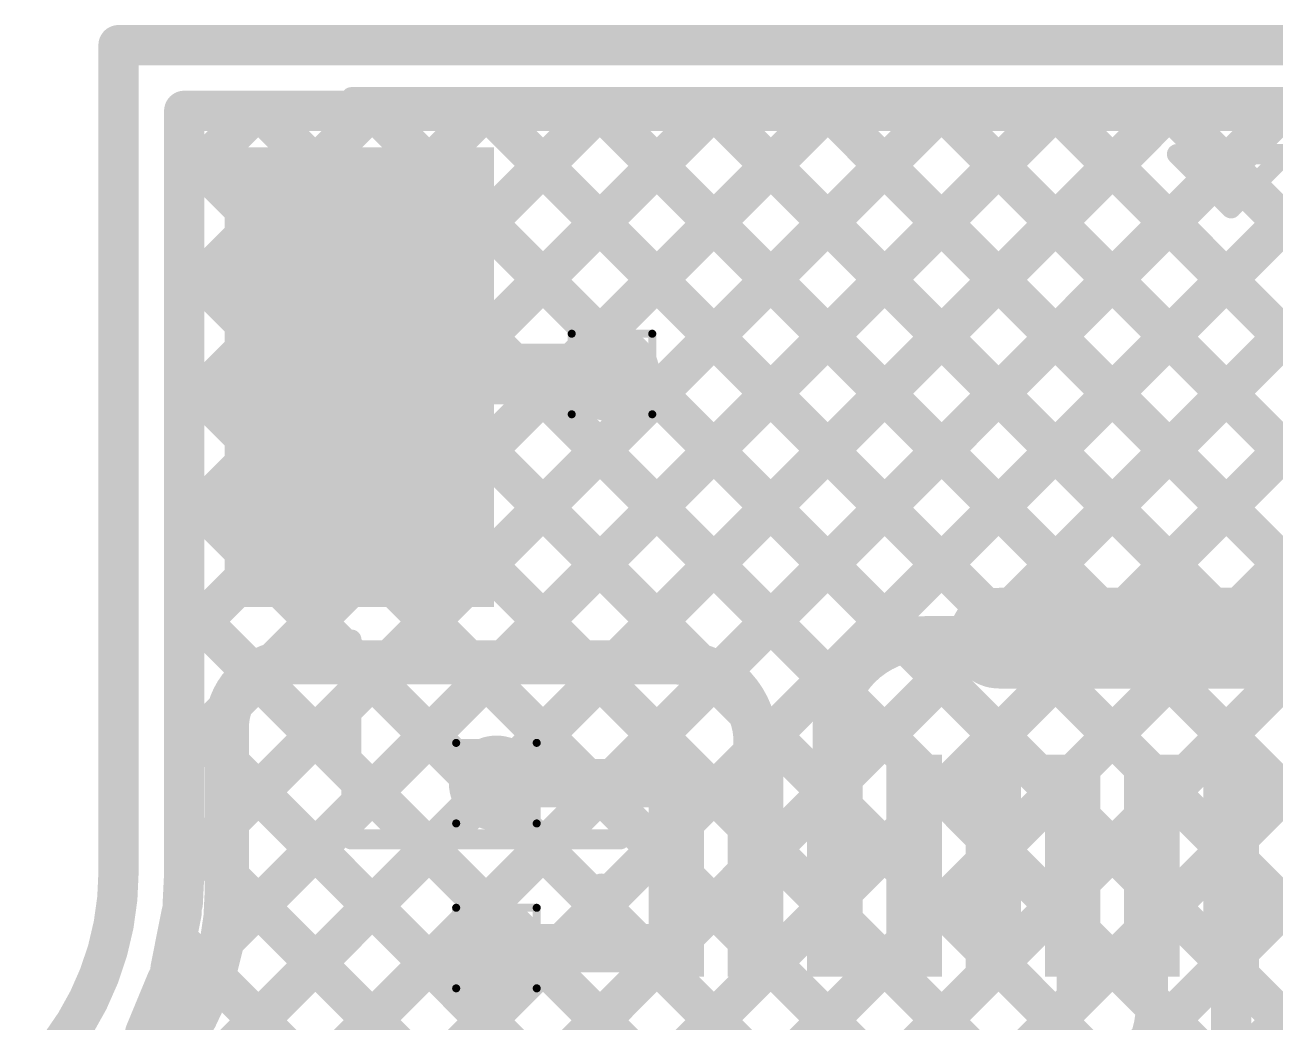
# Model space of a CAD drawing. Header units: inches. Extents: x 3 to 457, y -41 to 239.
# Drawn here: x 106.89 to 114.78, y 162.39 to 168.68 of the extents above; entities that cross this region are included whole.
import ezdxf

# ---------------------------------------------------------------- set-up
doc = ezdxf.new("R2010")
doc.units = ezdxf.units.IN
for name, color, linetype in [('Board Outline', 216, 'Continuous'), ('Bottom Layer', 5, 'Continuous'), ('Drill Drawing', 1, 'Continuous'), ('Fabrication', 76, 'Continuous'), ('Top Layer', 1, 'Continuous'), ('Top Overlay', 2, 'Continuous'), ('Top Paste', 8, 'Continuous'), ('Top Solder', 216, 'Continuous'), ('Via Holes', 16, 'Continuous')]:
    doc.layers.add(name, color=color, linetype=linetype)

# ---------------------------------------------------------------- blocks, each defined once
blk = doc.blocks.new('8_01A0_015200_19')
at = {"layer": 'Top Layer'}
for points in [[(-0.125, 2.1902), (0.125, 2.1902), (0.125, 0.8902), (-0.125, 0.8902)], [(0.375, 2.1902), (0.625, 2.1902), (0.625, 0.8902), (0.375, 0.8902)], [(0.875, 2.1902), (1.125, 2.1902), (1.125, 0.8902), (0.875, 0.8902)], [(1.375, 2.1902), (1.625, 2.1902), (1.625, 0.8902), (1.375, 0.8902)], [(1.875, 2.1902), (2.125, 2.1902), (2.125, 0.8902), (1.875, 0.8902)], [(2.375, 2.1902), (2.625, 2.1902), (2.625, 0.8902), (2.375, 0.8902)], [(2.875, 2.1902), (3.125, 2.1902), (3.125, 0.8902), (2.875, 0.8902)], [(3.375, 2.1902), (3.625, 2.1902), (3.625, 0.8902), (3.375, 0.8902)], [(4.7, -0.1402), (6.3, -0.1402), (6.3, -2.9402), (4.7, -2.9402)]]:
    blk.add_hatch(color=1, dxfattribs=at).paths.add_polyline_path(points)
at = {"layer": 'Top Paste'}
for points in [[(-0.125, 2.1902), (0.125, 2.1902), (0.125, 0.8902), (-0.125, 0.8902)], [(0.375, 2.1902), (0.625, 2.1902), (0.625, 0.8902), (0.375, 0.8902)], [(0.875, 2.1902), (1.125, 2.1902), (1.125, 0.8902), (0.875, 0.8902)], [(1.375, 2.1902), (1.625, 2.1902), (1.625, 0.8902), (1.375, 0.8902)], [(1.875, 2.1902), (2.125, 2.1902), (2.125, 0.8902), (1.875, 0.8902)], [(2.375, 2.1902), (2.625, 2.1902), (2.625, 0.8902), (2.375, 0.8902)], [(2.875, 2.1902), (3.125, 2.1902), (3.125, 0.8902), (2.875, 0.8902)], [(3.375, 2.1902), (3.625, 2.1902), (3.625, 0.8902), (3.375, 0.8902)], [(4.7, -0.1402), (6.3, -0.1402), (6.3, -2.9402), (4.7, -2.9402)]]:
    blk.add_hatch(color=8, dxfattribs=at).paths.add_polyline_path(points)
at = {"layer": 'Top Solder'}
for points in [[(-0.175, 2.2402), (0.175, 2.2402), (0.175, 0.8402), (-0.175, 0.8402)], [(0.325, 2.2402), (0.6751, 2.2402), (0.6751, 0.8402), (0.325, 0.8402)], [(0.825, 2.2402), (1.175, 2.2402), (1.175, 0.8402), (0.825, 0.8402)], [(1.325, 2.2402), (1.675, 2.2402), (1.675, 0.8402), (1.325, 0.8402)], [(1.825, 2.2402), (2.1751, 2.2402), (2.1751, 0.8402), (1.825, 0.8402)], [(2.325, 2.2402), (2.675, 2.2402), (2.675, 0.8402), (2.325, 0.8402)], [(2.825, 2.2402), (3.1751, 2.2402), (3.1751, 0.8402), (2.825, 0.8402)], [(3.325, 2.2402), (3.675, 2.2402), (3.675, 0.8402), (3.325, 0.8402)], [(4.65, -0.0902), (6.35, -0.0902), (6.35, -2.9902), (4.65, -2.9902)]]:
    blk.add_hatch(color=216, dxfattribs=at).paths.add_polyline_path(points)
at = {"layer": 'Top Overlay'}
for points in [[(3.9742, 1.8634, 0.127, 0.127, 0), (3.8692, 1.7584, 0.127, 0.127, 0)], [(3.9742, 1.8634, 0.127, 0.127, 0), (3.9742, 1.6534, 0.127, 0.127, 0)], [(3.9742, 1.6534, 0.127, 0.127, 0), (3.8692, 1.7584, 0.127, 0.127, 0)], [(5.55, 1.375, 0.127, 0.127, 0), (3.8562, 1.375, 0.127, 0.127, 0)], [(5.55, 1.375, 0.127, 0.127, 0), (5.55, 0.1149, 0.127, 0.127, 0)], [(0, -2.6048, 0.127, 0.127, 0), (-0.3416, -2.9464, 0.127, 0.127, 0)], [(0.3416, -2.9464, 0.127, 0.127, 0), (0, -2.6048, 0.127, 0.127, 0)], [(0.3416, -2.9464, 0.127, 0.127, 0), (-0.3416, -2.9464, 0.127, 0.127, 0)], [(5.55, -3.1474, 0.127, 0.127, 0), (5.55, -3.3055, 0.127, 0.127, 0)], [(5.55, -3.3055, 0.127, 0.127, 0), (-5.5501, -3.3055, 0.127, 0.127, 0)]]:
    blk.add_lwpolyline(points, format="xyseb", dxfattribs=at)
for points in [[(3.9424, 1.8634, 0.0635, 0.0635, 1), (4.0059, 1.8634, 0.0635, 0.0635, 1)], [(3.9424, 1.8634, 0.0635, 0.0635, 1), (4.0059, 1.8634, 0.0635, 0.0635, 1)], [(3.8374, 1.7584, 0.0635, 0.0635, 1), (3.9009, 1.7584, 0.0635, 0.0635, 1)], [(3.8374, 1.7584, 0.0635, 0.0635, 1), (3.9009, 1.7584, 0.0635, 0.0635, 1)], [(3.9424, 1.6534, 0.0635, 0.0635, 1), (4.0059, 1.6534, 0.0635, 0.0635, 1)], [(3.9424, 1.6534, 0.0635, 0.0635, 1), (4.0059, 1.6534, 0.0635, 0.0635, 1)], [(3.8244, 1.375, 0.0635, 0.0635, 1), (3.8879, 1.375, 0.0635, 0.0635, 1)], [(5.5183, 1.375, 0.0635, 0.0635, 1), (5.5818, 1.375, 0.0635, 0.0635, 1)], [(5.5183, 1.375, 0.0635, 0.0635, 1), (5.5818, 1.375, 0.0635, 0.0635, 1)], [(5.5183, 0.1149, 0.0635, 0.0635, 1), (5.5818, 0.1149, 0.0635, 0.0635, 1)], [(-0.0318, -2.6048, 0.0635, 0.0635, 1), (0.0318, -2.6048, 0.0635, 0.0635, 1)], [(-0.0318, -2.6048, 0.0635, 0.0635, 1), (0.0318, -2.6048, 0.0635, 0.0635, 1)], [(-0.3733, -2.9464, 0.0635, 0.0635, 1), (-0.3098, -2.9464, 0.0635, 0.0635, 1)], [(-0.3733, -2.9464, 0.0635, 0.0635, 1), (-0.3098, -2.9464, 0.0635, 0.0635, 1)], [(0.3098, -2.9464, 0.0635, 0.0635, 1), (0.3733, -2.9464, 0.0635, 0.0635, 1)], [(0.3098, -2.9464, 0.0635, 0.0635, 1), (0.3733, -2.9464, 0.0635, 0.0635, 1)], [(5.5183, -3.1474, 0.0635, 0.0635, 1), (5.5818, -3.1474, 0.0635, 0.0635, 1)], [(5.5183, -3.3055, 0.0635, 0.0635, 1), (5.5818, -3.3055, 0.0635, 0.0635, 1)], [(5.5183, -3.3055, 0.0635, 0.0635, 1), (5.5818, -3.3055, 0.0635, 0.0635, 1)]]:
    blk.add_lwpolyline(points, format="xyseb", close=True, dxfattribs=at)

msp = doc.modelspace()

# ---------------------------------------------------------------- hatches: boundary and pattern name
at = {"layer": 'Bottom Layer'}
h = msp.add_hatch(color=5, dxfattribs=at)
edge = h.paths.add_edge_path()
edge.add_arc((110.5937, 166.4807), 0.3, 0, 360)
h = msp.add_hatch(color=5, dxfattribs=at)
edge = h.paths.add_edge_path()
edge.add_arc((109.8647, 163.9006), 0.3, 0, 360)
h = msp.add_hatch(color=5, dxfattribs=at)
edge = h.paths.add_edge_path()
edge.add_arc((109.8647, 162.8607), 0.3, 0, 360)
at = {"layer": 'Top Layer'}
h = msp.add_hatch(color=1, dxfattribs=at)
edge = h.paths.add_edge_path()
edge.add_arc((110.5937, 166.4807), 0.3, 0, 360)
h = msp.add_hatch(color=1, dxfattribs=at)
edge = h.paths.add_edge_path()
edge.add_arc((109.8647, 163.9006), 0.3, 0, 360)
h = msp.add_hatch(color=1, dxfattribs=at)
edge = h.paths.add_edge_path()
edge.add_arc((109.8647, 162.8607), 0.3, 0, 360)
at = {"layer": 'Via Holes'}
h = msp.add_hatch(color=7, dxfattribs=at)
edge = h.paths.add_edge_path()
edge.add_arc((110.5937, 166.4807), 0.15, 0, 360)
h = msp.add_hatch(color=7, dxfattribs=at)
edge = h.paths.add_edge_path()
edge.add_arc((109.8647, 163.9006), 0.15, 0, 360)
h = msp.add_hatch(color=7, dxfattribs=at)
edge = h.paths.add_edge_path()
edge.add_arc((109.8647, 162.8607), 0.15, 0, 360)

# ---------------------------------------------------------------- linework, layer by layer
at = {"layer": 'Board Outline'}
for points in [[(107.4807, 163.3415, 0.127, 0.127, 0), (107.4807, 168.5544, 0.127, 0.127, 0)], [(107.4807, 168.5544, 0.127, 0.127, 0), (121.5186, 168.5544, 0.127, 0.127, 0)], [(107.4807, 163.3415, 0.127, 0.127, -0.414214), (105.6642, 161.525, 0.127, 0.127, 0)]]:
    msp.add_lwpolyline(points, format="xyseb", dxfattribs=at)
for points in [[(107.4489, 168.5544, 0.0635, 0.0635, 1), (107.5124, 168.5544, 0.0635, 0.0635, 1)], [(107.4489, 168.5544, 0.0635, 0.0635, 1), (107.5124, 168.5544, 0.0635, 0.0635, 1)], [(107.4489, 163.3415, 0.0635, 0.0635, 1), (107.5124, 163.3415, 0.0635, 0.0635, 1)], [(107.4489, 163.3415, 0.0635, 0.0635, 1), (107.5124, 163.3415, 0.0635, 0.0635, 1)]]:
    msp.add_lwpolyline(points, format="xyseb", close=True, dxfattribs=at)
at = {"layer": 'Bottom Layer'}
for points in [[(98.898, 152.2226, 0.254, 0.254, 0), (114.8154, 168.14, 0.254, 0.254, 0)], [(98.898, 152.9411, 0.254, 0.254, 0), (114.097, 168.14, 0.254, 0.254, 0)], [(98.898, 151.5042, 0.254, 0.254, 0), (115.5338, 168.14, 0.254, 0.254, 0)], [(98.898, 150.0674, 0.254, 0.254, 0), (116.9707, 168.14, 0.254, 0.254, 0)], [(98.898, 150.7858, 0.254, 0.254, 0), (116.2523, 168.14, 0.254, 0.254, 0)], [(104.8682, 155.3191, 0.254, 0.254, 0), (117.6891, 168.14, 0.254, 0.254, 0)], [(105.9656, 155.6981, 0.254, 0.254, 0), (118.4075, 168.14, 0.254, 0.254, 0)], [(106.6879, 155.702, 0.254, 0.254, 0), (119.1259, 168.14, 0.254, 0.254, 0)], [(107.4063, 155.702, 0.254, 0.254, 0), (119.8444, 168.14, 0.254, 0.254, 0)], [(107.7083, 162.4698, 0.254, 0.254, 0), (113.3786, 168.14, 0.254, 0.254, 0)], [(107.895, 168.14, 0.254, 0.254, 0), (121.1043, 168.14, 0.254, 0.254, 0)], [(107.895, 166.967, 0.254, 0.254, 0), (109.0681, 168.14, 0.254, 0.254, 0)], [(107.895, 164.8118, 0.254, 0.254, 0), (111.2233, 168.14, 0.254, 0.254, 0)], [(107.895, 164.0933, 0.254, 0.254, 0), (111.9417, 168.14, 0.254, 0.254, 0)], [(107.895, 163.3749, 0.254, 0.254, 0), (112.6602, 168.14, 0.254, 0.254, 0)], [(107.895, 167.6855, 0.254, 0.254, 0), (108.3496, 168.14, 0.254, 0.254, 0)], [(107.895, 166.2486, 0.254, 0.254, 0), (109.7865, 168.14, 0.254, 0.254, 0)], [(107.895, 165.5302, 0.254, 0.254, 0), (110.5049, 168.14, 0.254, 0.254, 0)], [(107.895, 163.3415, 0.254, 0.254, 0), (107.895, 168.14, 0.254, 0.254, 0)], [(108.1247, 155.702, 0.254, 0.254, 0), (120.5628, 168.14, 0.254, 0.254, 0)], [(108.3751, 168.14, 0.254, 0.254, 0), (120.8131, 155.702, 0.254, 0.254, 0)], [(109.0935, 168.14, 0.254, 0.254, 0), (126.4502, 150.7834, 0.254, 0.254, 0)], [(109.8119, 168.14, 0.254, 0.254, 0), (126.4502, 151.5018, 0.254, 0.254, 0)], [(110.5304, 168.14, 0.254, 0.254, 0), (121.5955, 157.0749, 0.254, 0.254, 0)], [(111.2488, 168.14, 0.254, 0.254, 0), (121.912, 157.4768, 0.254, 0.254, 0)], [(111.9672, 168.14, 0.254, 0.254, 0), (122.5601, 157.5472, 0.254, 0.254, 0)], [(112.6856, 168.14, 0.254, 0.254, 0), (123.2785, 157.5472, 0.254, 0.254, 0)], [(113.4041, 168.14, 0.254, 0.254, 0), (123.9969, 157.5472, 0.254, 0.254, 0)], [(114.1225, 168.14, 0.254, 0.254, 0), (124.7153, 157.5472, 0.254, 0.254, 0)], [(114.8409, 168.14, 0.254, 0.254, 0), (125.4337, 157.5472, 0.254, 0.254, 0)], [(107.895, 167.9017, 0.254, 0.254, 0), (120.0947, 155.702, 0.254, 0.254, 0)], [(107.895, 167.1833, 0.254, 0.254, 0), (119.3763, 155.702, 0.254, 0.254, 0)], [(107.895, 166.4648, 0.254, 0.254, 0), (118.6579, 155.702, 0.254, 0.254, 0)], [(107.895, 165.7464, 0.254, 0.254, 0), (117.9395, 155.702, 0.254, 0.254, 0)], [(107.895, 165.028, 0.254, 0.254, 0), (117.221, 155.702, 0.254, 0.254, 0)], [(107.895, 164.3096, 0.254, 0.254, 0), (116.5026, 155.702, 0.254, 0.254, 0)], [(107.895, 163.5912, 0.254, 0.254, 0), (115.7842, 155.702, 0.254, 0.254, 0)], [(107.8858, 163.1431, 0.254, 0.254, 0), (107.8945, 163.3211, 0.254, 0.254, 0)], [(107.8089, 162.7333, 0.254, 0.254, 0), (107.8783, 163.0826, 0.254, 0.254, 0)], [(107.8463, 162.9215, 0.254, 0.254, 0), (115.0658, 155.702, 0.254, 0.254, 0)], [(107.649, 162.3266, 0.254, 0.254, 0), (107.7853, 162.6556, 0.254, 0.254, 0)], [(107.6706, 162.3788, 0.254, 0.254, 0), (114.3474, 155.702, 0.254, 0.254, 0)]]:
    msp.add_lwpolyline(points, format="xyseb", dxfattribs=at)
for points in [[(107.8315, 168.14, 0.127, 0.127, 1), (107.9585, 168.14, 0.127, 0.127, 1)], [(107.8315, 168.14, 0.127, 0.127, 1), (107.9585, 168.14, 0.127, 0.127, 1)], [(108.2861, 168.14, 0.127, 0.127, 1), (108.4131, 168.14, 0.127, 0.127, 1)], [(108.3116, 168.14, 0.127, 0.127, 1), (108.4386, 168.14, 0.127, 0.127, 1)], [(109.0046, 168.14, 0.127, 0.127, 1), (109.1316, 168.14, 0.127, 0.127, 1)], [(109.03, 168.14, 0.127, 0.127, 1), (109.157, 168.14, 0.127, 0.127, 1)], [(109.723, 168.14, 0.127, 0.127, 1), (109.85, 168.14, 0.127, 0.127, 1)], [(109.7484, 168.14, 0.127, 0.127, 1), (109.8754, 168.14, 0.127, 0.127, 1)], [(110.4414, 168.14, 0.127, 0.127, 1), (110.5684, 168.14, 0.127, 0.127, 1)], [(110.4669, 168.14, 0.127, 0.127, 1), (110.5939, 168.14, 0.127, 0.127, 1)], [(111.1598, 168.14, 0.127, 0.127, 1), (111.2868, 168.14, 0.127, 0.127, 1)], [(111.1853, 168.14, 0.127, 0.127, 1), (111.3123, 168.14, 0.127, 0.127, 1)], [(111.8782, 168.14, 0.127, 0.127, 1), (112.0052, 168.14, 0.127, 0.127, 1)], [(111.9037, 168.14, 0.127, 0.127, 1), (112.0307, 168.14, 0.127, 0.127, 1)], [(112.5967, 168.14, 0.127, 0.127, 1), (112.7237, 168.14, 0.127, 0.127, 1)], [(112.6221, 168.14, 0.127, 0.127, 1), (112.7491, 168.14, 0.127, 0.127, 1)], [(113.3151, 168.14, 0.127, 0.127, 1), (113.4421, 168.14, 0.127, 0.127, 1)], [(113.3406, 168.14, 0.127, 0.127, 1), (113.4676, 168.14, 0.127, 0.127, 1)], [(114.0335, 168.14, 0.127, 0.127, 1), (114.1605, 168.14, 0.127, 0.127, 1)], [(114.059, 168.14, 0.127, 0.127, 1), (114.186, 168.14, 0.127, 0.127, 1)], [(114.7519, 168.14, 0.127, 0.127, 1), (114.8789, 168.14, 0.127, 0.127, 1)], [(114.7774, 168.14, 0.127, 0.127, 1), (114.9044, 168.14, 0.127, 0.127, 1)], [(107.8315, 167.9017, 0.127, 0.127, 1), (107.9585, 167.9017, 0.127, 0.127, 1)], [(107.8315, 167.6855, 0.127, 0.127, 1), (107.9585, 167.6855, 0.127, 0.127, 1)], [(107.8315, 167.1833, 0.127, 0.127, 1), (107.9585, 167.1833, 0.127, 0.127, 1)], [(107.8315, 166.967, 0.127, 0.127, 1), (107.9585, 166.967, 0.127, 0.127, 1)], [(107.8315, 166.4648, 0.127, 0.127, 1), (107.9585, 166.4648, 0.127, 0.127, 1)], [(107.8315, 166.2486, 0.127, 0.127, 1), (107.9585, 166.2486, 0.127, 0.127, 1)], [(107.8315, 165.7464, 0.127, 0.127, 1), (107.9585, 165.7464, 0.127, 0.127, 1)], [(107.8315, 165.5302, 0.127, 0.127, 1), (107.9585, 165.5302, 0.127, 0.127, 1)], [(107.8315, 165.028, 0.127, 0.127, 1), (107.9585, 165.028, 0.127, 0.127, 1)], [(107.8315, 164.8118, 0.127, 0.127, 1), (107.9585, 164.8118, 0.127, 0.127, 1)], [(107.8315, 164.3096, 0.127, 0.127, 1), (107.9585, 164.3096, 0.127, 0.127, 1)], [(107.8315, 164.0933, 0.127, 0.127, 1), (107.9585, 164.0933, 0.127, 0.127, 1)], [(107.8315, 163.5912, 0.127, 0.127, 1), (107.9585, 163.5912, 0.127, 0.127, 1)], [(107.831, 163.3211, 0.127, 0.127, 1), (107.958, 163.3211, 0.127, 0.127, 1)], [(107.8315, 163.3749, 0.127, 0.127, 1), (107.9585, 163.3749, 0.127, 0.127, 1)], [(107.8315, 163.3415, 0.127, 0.127, 1), (107.9585, 163.3415, 0.127, 0.127, 1)], [(107.8148, 163.0826, 0.127, 0.127, 1), (107.9418, 163.0826, 0.127, 0.127, 1)], [(107.8223, 163.1431, 0.127, 0.127, 1), (107.9493, 163.1431, 0.127, 0.127, 1)], [(107.7828, 162.9215, 0.127, 0.127, 1), (107.9098, 162.9215, 0.127, 0.127, 1)], [(107.7454, 162.7333, 0.127, 0.127, 1), (107.8724, 162.7333, 0.127, 0.127, 1)], [(107.7218, 162.6556, 0.127, 0.127, 1), (107.8488, 162.6556, 0.127, 0.127, 1)], [(107.6448, 162.4698, 0.127, 0.127, 1), (107.7718, 162.4698, 0.127, 0.127, 1)], [(107.6071, 162.3788, 0.127, 0.127, 1), (107.7341, 162.3788, 0.127, 0.127, 1)], [(107.5855, 162.3266, 0.127, 0.127, 1), (107.7125, 162.3266, 0.127, 0.127, 1)]]:
    msp.add_lwpolyline(points, format="xyseb", close=True, dxfattribs=at)
at = {"layer": 'Drill Drawing'}
for points in [[(110.3397, 166.7347, 0.0508, 0.0508, 0), (110.8477, 166.7347, 0.0508, 0.0508, 0)], [(110.3397, 166.2267, 0.0508, 0.0508, 0), (110.3397, 166.7347, 0.0508, 0.0508, 0)], [(110.8477, 166.2267, 0.0508, 0.0508, 0), (110.8477, 166.7347, 0.0508, 0.0508, 0)], [(110.3397, 166.2267, 0.0508, 0.0508, 0), (110.8477, 166.2267, 0.0508, 0.0508, 0)], [(109.6107, 164.1546, 0.0508, 0.0508, 0), (110.1187, 164.1546, 0.0508, 0.0508, 0)], [(109.6107, 163.6466, 0.0508, 0.0508, 0), (109.6107, 164.1546, 0.0508, 0.0508, 0)], [(110.1187, 163.6466, 0.0508, 0.0508, 0), (110.1187, 164.1546, 0.0508, 0.0508, 0)], [(109.6107, 163.6466, 0.0508, 0.0508, 0), (110.1187, 163.6466, 0.0508, 0.0508, 0)], [(109.6107, 163.1147, 0.0508, 0.0508, 0), (110.1187, 163.1147, 0.0508, 0.0508, 0)], [(109.6107, 162.6067, 0.0508, 0.0508, 0), (109.6107, 163.1147, 0.0508, 0.0508, 0)], [(110.1187, 162.6067, 0.0508, 0.0508, 0), (110.1187, 163.1147, 0.0508, 0.0508, 0)], [(109.6107, 162.6067, 0.0508, 0.0508, 0), (110.1187, 162.6067, 0.0508, 0.0508, 0)]]:
    msp.add_lwpolyline(points, format="xyseb", dxfattribs=at)
for points in [[(110.327, 166.7347, 0.0254, 0.0254, 1), (110.3524, 166.7347, 0.0254, 0.0254, 1)], [(110.327, 166.7347, 0.0254, 0.0254, 1), (110.3524, 166.7347, 0.0254, 0.0254, 1)], [(110.835, 166.7347, 0.0254, 0.0254, 1), (110.8604, 166.7347, 0.0254, 0.0254, 1)], [(110.835, 166.7347, 0.0254, 0.0254, 1), (110.8604, 166.7347, 0.0254, 0.0254, 1)], [(110.327, 166.2267, 0.0254, 0.0254, 1), (110.3524, 166.2267, 0.0254, 0.0254, 1)], [(110.327, 166.2267, 0.0254, 0.0254, 1), (110.3524, 166.2267, 0.0254, 0.0254, 1)], [(110.835, 166.2267, 0.0254, 0.0254, 1), (110.8604, 166.2267, 0.0254, 0.0254, 1)], [(110.835, 166.2267, 0.0254, 0.0254, 1), (110.8604, 166.2267, 0.0254, 0.0254, 1)], [(109.598, 164.1546, 0.0254, 0.0254, 1), (109.6234, 164.1546, 0.0254, 0.0254, 1)], [(109.598, 164.1546, 0.0254, 0.0254, 1), (109.6234, 164.1546, 0.0254, 0.0254, 1)], [(110.106, 164.1546, 0.0254, 0.0254, 1), (110.1314, 164.1546, 0.0254, 0.0254, 1)], [(110.106, 164.1546, 0.0254, 0.0254, 1), (110.1314, 164.1546, 0.0254, 0.0254, 1)], [(109.598, 163.6466, 0.0254, 0.0254, 1), (109.6234, 163.6466, 0.0254, 0.0254, 1)], [(109.598, 163.6466, 0.0254, 0.0254, 1), (109.6234, 163.6466, 0.0254, 0.0254, 1)], [(110.106, 163.6466, 0.0254, 0.0254, 1), (110.1314, 163.6466, 0.0254, 0.0254, 1)], [(110.106, 163.6466, 0.0254, 0.0254, 1), (110.1314, 163.6466, 0.0254, 0.0254, 1)], [(109.598, 163.1147, 0.0254, 0.0254, 1), (109.6234, 163.1147, 0.0254, 0.0254, 1)], [(109.598, 163.1147, 0.0254, 0.0254, 1), (109.6234, 163.1147, 0.0254, 0.0254, 1)], [(110.106, 163.1147, 0.0254, 0.0254, 1), (110.1314, 163.1147, 0.0254, 0.0254, 1)], [(110.106, 163.1147, 0.0254, 0.0254, 1), (110.1314, 163.1147, 0.0254, 0.0254, 1)], [(109.598, 162.6067, 0.0254, 0.0254, 1), (109.6234, 162.6067, 0.0254, 0.0254, 1)], [(109.598, 162.6067, 0.0254, 0.0254, 1), (109.6234, 162.6067, 0.0254, 0.0254, 1)], [(110.106, 162.6067, 0.0254, 0.0254, 1), (110.1314, 162.6067, 0.0254, 0.0254, 1)], [(110.106, 162.6067, 0.0254, 0.0254, 1), (110.1314, 162.6067, 0.0254, 0.0254, 1)]]:
    msp.add_lwpolyline(points, format="xyseb", close=True, dxfattribs=at)
at = {"layer": 'Fabrication'}
for points in [[(107.4807, 168.5544, 0.254, 0.254, 0), (121.5186, 168.5544, 0.254, 0.254, 0)], [(107.4807, 163.3415, 0.254, 0.254, 0), (107.4807, 168.5544, 0.254, 0.254, 0)], [(107.4807, 163.3415, 0.254, 0.254, -0.414214), (105.6642, 161.525, 0.254, 0.254, 0)]]:
    msp.add_lwpolyline(points, format="xyseb", dxfattribs=at)
for points in [[(107.4172, 168.5544, 0.127, 0.127, 1), (107.5442, 168.5544, 0.127, 0.127, 1)], [(107.4172, 168.5544, 0.127, 0.127, 1), (107.5442, 168.5544, 0.127, 0.127, 1)], [(107.4172, 163.3415, 0.127, 0.127, 1), (107.5442, 163.3415, 0.127, 0.127, 1)], [(107.4172, 163.3415, 0.127, 0.127, 1), (107.5442, 163.3415, 0.127, 0.127, 1)]]:
    msp.add_lwpolyline(points, format="xyseb", close=True, dxfattribs=at)
at = {"layer": 'Top Layer'}
for points in [[(109.2998, 166.4807, 0.381, 0.381, 0), (110.5937, 166.4807, 0.381, 0.381, 0)], [(113.0362, 164.8149, 0.635, 0.635, 0), (118.0634, 164.8149, 0.635, 0.635, 0)], [(112.1532, 164.6357, 0.2794, 0.2794, -0.198912), (112.5859, 164.8149, 0.2794, 0.2794, 0)], [(112.5859, 164.8149, 0.2794, 0.2794, 0), (113.0362, 164.8149, 0.2794, 0.2794, 0)], [(108.1639, 164.2545, 0.2794, 0.2794, -0.414214), (108.5719, 164.6625, 0.2794, 0.2794, 0)], [(108.5719, 164.6625, 0.2794, 0.2794, 0), (111.0008, 164.6625, 0.2794, 0.2794, 0)], [(111.0008, 164.6625, 0.2794, 0.2794, -0.414214), (111.4997, 164.1636, 0.2794, 0.2794, 0)], [(111.9996, 164.2649, 0.2794, 0.2794, -0.198912), (112.1532, 164.6357, 0.2794, 0.2794, 0)], [(108.1639, 163.2188, 0.2794, 0.2794, 0), (108.1639, 164.2545, 0.2794, 0.2794, 0)], [(111.9996, 163.3806, 0.2794, 0.2794, 0), (111.9996, 164.2649, 0.2794, 0.2794, 0)], [(111.4997, 163.3806, 0.2794, 0.2794, 0), (111.4997, 164.1636, 0.2794, 0.2794, 0)], [(109.8647, 163.9006, 0.3048, 0.3048, 0), (110.9516, 163.9006, 0.3048, 0.3048, 0)], [(113.4997, 162.5859, 0.2032, 0.2032, 0), (113.4997, 163.3806, 0.2032, 0.2032, 0)], [(113.9998, 162.4962, 0.2032, 0.2032, 0), (113.9998, 163.3806, 0.2032, 0.2032, 0)], [(114.4997, 162.251, 0.254, 0.254, 0), (114.4997, 163.3806, 0.254, 0.254, 0)], [(108.1639, 163.2188, 0.2794, 0.2794, -0.198912), (107.6709, 162.0286, 0.2794, 0.2794, 0)], [(109.8647, 162.8607, 0.3048, 0.3048, 0), (110.9516, 162.8607, 0.3048, 0.3048, 0)], [(113.4997, 162.5859, 0.2032, 0.2032, -0.414214), (113.1184, 162.2046, 0.2032, 0.2032, 0)], [(113.9998, 162.4962, 0.2032, 0.2032, -0.198912), (113.8248, 162.0737, 0.2032, 0.2032, 0)]]:
    msp.add_lwpolyline(points, format="xyseb", dxfattribs=at)
for points in [[(109.2046, 166.4807, 0.1905, 0.1905, 1), (109.3951, 166.4807, 0.1905, 0.1905, 1)], [(110.4985, 166.4807, 0.1905, 0.1905, 1), (110.689, 166.4807, 0.1905, 0.1905, 1)], [(112.8775, 164.8149, 0.3175, 0.3175, 1), (113.195, 164.8149, 0.3175, 0.3175, 1)], [(112.5161, 164.8149, 0.1397, 0.1397, 1), (112.6558, 164.8149, 0.1397, 0.1397, 1)], [(112.5161, 164.8149, 0.1397, 0.1397, 1), (112.6558, 164.8149, 0.1397, 0.1397, 1)], [(112.9664, 164.8149, 0.1397, 0.1397, 1), (113.1061, 164.8149, 0.1397, 0.1397, 1)], [(108.502, 164.6625, 0.1397, 0.1397, 1), (108.6417, 164.6625, 0.1397, 0.1397, 1)], [(108.502, 164.6625, 0.1397, 0.1397, 1), (108.6417, 164.6625, 0.1397, 0.1397, 1)], [(110.931, 164.6625, 0.1397, 0.1397, 1), (111.0707, 164.6625, 0.1397, 0.1397, 1)], [(110.931, 164.6625, 0.1397, 0.1397, 1), (111.0707, 164.6625, 0.1397, 0.1397, 1)], [(112.0833, 164.6357, 0.1397, 0.1397, 1), (112.223, 164.6357, 0.1397, 0.1397, 1)], [(112.0833, 164.6357, 0.1397, 0.1397, 1), (112.223, 164.6357, 0.1397, 0.1397, 1)], [(108.094, 164.2545, 0.1397, 0.1397, 1), (108.2337, 164.2545, 0.1397, 0.1397, 1)], [(108.094, 164.2545, 0.1397, 0.1397, 1), (108.2337, 164.2545, 0.1397, 0.1397, 1)], [(111.9297, 164.2649, 0.1397, 0.1397, 1), (112.0694, 164.2649, 0.1397, 0.1397, 1)], [(111.9297, 164.2649, 0.1397, 0.1397, 1), (112.0694, 164.2649, 0.1397, 0.1397, 1)], [(111.4299, 164.1636, 0.1397, 0.1397, 1), (111.5696, 164.1636, 0.1397, 0.1397, 1)], [(111.4299, 164.1636, 0.1397, 0.1397, 1), (111.5696, 164.1636, 0.1397, 0.1397, 1)], [(109.7885, 163.9006, 0.1524, 0.1524, 1), (109.9409, 163.9006, 0.1524, 0.1524, 1)], [(110.8754, 163.9006, 0.1524, 0.1524, 1), (111.0278, 163.9006, 0.1524, 0.1524, 1)], [(111.4299, 163.3806, 0.1397, 0.1397, 1), (111.5696, 163.3806, 0.1397, 0.1397, 1)], [(111.9297, 163.3806, 0.1397, 0.1397, 1), (112.0694, 163.3806, 0.1397, 0.1397, 1)], [(113.4489, 163.3806, 0.1016, 0.1016, 1), (113.5505, 163.3806, 0.1016, 0.1016, 1)], [(113.949, 163.3806, 0.1016, 0.1016, 1), (114.0506, 163.3806, 0.1016, 0.1016, 1)], [(114.4362, 163.3806, 0.127, 0.127, 1), (114.5632, 163.3806, 0.127, 0.127, 1)], [(108.094, 163.2188, 0.1397, 0.1397, 1), (108.2337, 163.2188, 0.1397, 0.1397, 1)], [(108.094, 163.2188, 0.1397, 0.1397, 1), (108.2337, 163.2188, 0.1397, 0.1397, 1)], [(109.7885, 162.8607, 0.1524, 0.1524, 1), (109.9409, 162.8607, 0.1524, 0.1524, 1)], [(110.8754, 162.8607, 0.1524, 0.1524, 1), (111.0278, 162.8607, 0.1524, 0.1524, 1)], [(113.4489, 162.5859, 0.1016, 0.1016, 1), (113.5505, 162.5859, 0.1016, 0.1016, 1)], [(113.4489, 162.5859, 0.1016, 0.1016, 1), (113.5505, 162.5859, 0.1016, 0.1016, 1)], [(113.949, 162.4962, 0.1016, 0.1016, 1), (114.0506, 162.4962, 0.1016, 0.1016, 1)], [(113.949, 162.4962, 0.1016, 0.1016, 1), (114.0506, 162.4962, 0.1016, 0.1016, 1)]]:
    msp.add_lwpolyline(points, format="xyseb", close=True, dxfattribs=at)

# ---------------------------------------------------------------- block references
at = {"rotation": 180}
msp.add_blockref('8_01A0_015200_19', (114.4996, 164.9208), dxfattribs=at)

doc.saveas('drawing.dxf')
